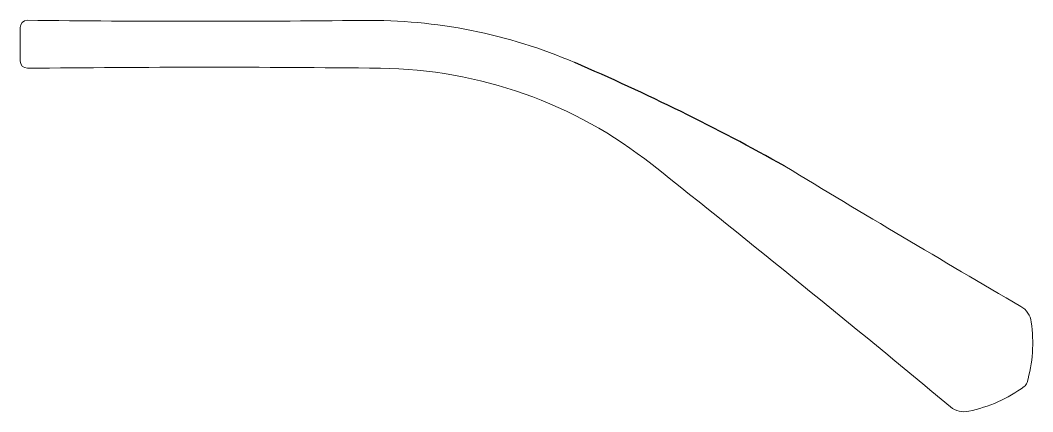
# Model space of a CAD drawing. Header units: millimetres. Extents: x 1437.9 to 1506.1, y 1795.7 to 1822.1.
import ezdxf

# ---------------------------------------------------------------- set-up
doc = ezdxf.new("R2010")
doc.units = ezdxf.units.MM

msp = doc.modelspace()

# ---------------------------------------------------------------- linework, layer by layer
at = {"lineweight": 13, "ltscale": 0.1}
for points in [[(1438.35, 1822.105, 0.402508), (1437.87, 1821.605), (1437.87, 1819.365, 0.402508), (1438.35, 1818.866)], [(1500.512, 1796.054, 0.235479), (1501.745, 1795.762, 0.108784), (1505.482, 1797.426, 0.163647), (1505.665, 1797.687, 0.108784), (1505.95, 1801.767, 0.235479), (1505.254, 1802.827)]]:
    msp.add_lwpolyline(points, format="xyb", dxfattribs=at)
for centre, radius, start, end in [((1450.124, 2782.045), 960.012, 269.297291, 270.648435), ((1461.385, 1787.096), 35, 66.73856, 90.64843), ((1450.487, 802.315), 1016.623, 89.344193, 90.684048), ((1461.78, 1788.873), 30, 51.59883, 89.34419), ((818.022, 976.687), 1066.374, 50.207463, 51.598828), ((2041.781, 2724.396), 1066.374, 238.79865, 239.792537)]:
    msp.add_arc(centre, radius, start, end, dxfattribs=at)
at = {"color": 7, "ltscale": 1000}
msp.add_arc((1415.823, 1681.108), 150.366, 60.72651, 66.73856, dxfattribs=at)

doc.saveas('drawing.dxf')
